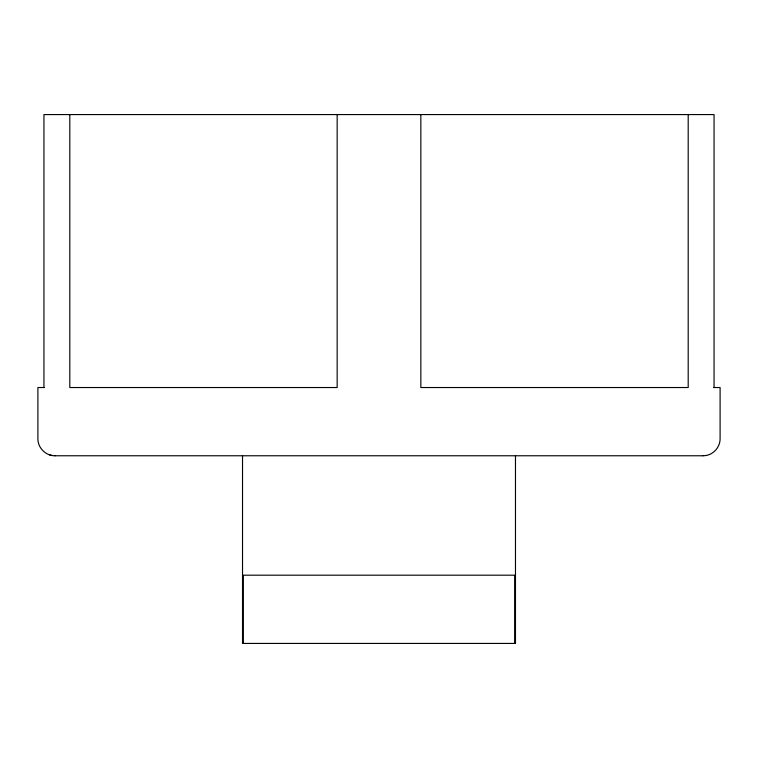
<?xml version="1.0" encoding="UTF-8"?>
<svg xmlns="http://www.w3.org/2000/svg" width="758" height="758" viewBox="0 0 758 758"><rect width="100%" height="100%" fill="white"/><g stroke="black" fill="none" stroke-linecap="round" stroke-linejoin="round"><path stroke-width="1.14" d="M705.556 455.558C713.704 454.497 720.204 446.907 720.1 438.711L720.1 387.528L713.486 387.528M702.884 455.766L705.707 455.558M44.495 387.528L37.9 387.528L37.9 438.711C37.72 447.883 45.944 456.022 55.116 455.766M49.687 454.933L52.444 455.558M54.964 455.766L703.036 455.766M714.055 387.528L714.055 114.572L43.945 114.572L43.945 387.528M688.198 114.572L688.198 387.528L420.842 387.528L420.842 114.572M515.478 455.766L515.478 643.428L242.522 643.428L242.522 455.766M514.729 643.428L514.729 575.189L243.271 575.189L243.271 643.428M337.158 114.572L337.158 387.528L69.802 387.528L69.802 114.572"/></g></svg>
